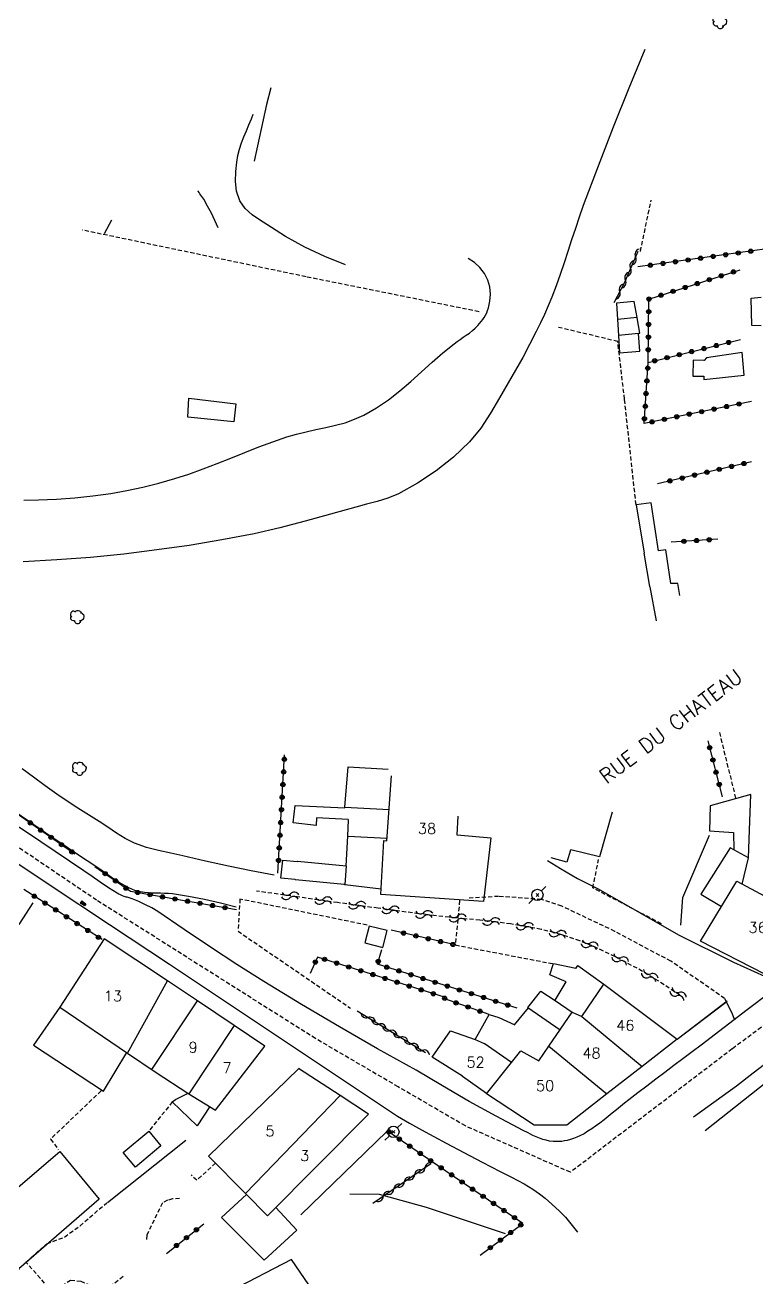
# Model space of a CAD drawing. Header units: millimetres. Extents: x 149000 to 150002, y 151999 to 153000.
# Drawn here: x 149777.9 to 149864.5, y 152375.5 to 152523.7 of the extents above; entities that cross this region are included whole.
import ezdxf
from ezdxf.enums import TextEntityAlignment as Align

# ---------------------------------------------------------------- set-up
doc = ezdxf.new("R2010")
doc.units = ezdxf.units.MM
doc.linetypes.add('DASHED', pattern=[0.75, 0.5, -0.25])
doc.layers.get('0').update_dxf_attribs({"linetype": 'CONTINUOUS'})
for name, color, linetype in [('W0001', 6, 'DASHED'), ('W0014', 7, 'CONTINUOUS'), ('W0017', 7, 'CONTINUOUS'), ('W0071', 7, 'CONTINUOUS'), ('w0101', 7, 'CONTINUOUS'), ('W0104', 1, 'CONTINUOUS'), ('W0112', 1, 'DASHED'), ('W0120', 7, 'CONTINUOUS'), ('w0211', 2, 'CONTINUOUS'), ('W0214', 2, 'CONTINUOUS'), ('w0300', 7, 'CONTINUOUS'), ('W0310', 3, 'CONTINUOUS'), ('w0323', 7, 'CONTINUOUS'), ('W0401', 7, 'CONTINUOUS'), ('W0473', 7, 'CONTINUOUS'), ('W0501', 5, 'DASHED'), ('W0510', 5, 'CONTINUOUS'), ('W0989', 7, 'CONTINUOUS'), ('W0991', 7, 'CONTINUOUS'), ('W1102', 7, 'CONTINUOUS')]:
    doc.layers.add(name, color=color, linetype=linetype)
doc.styles.get("Standard").update_dxf_attribs({"font": 'romans.shx', "width": 0.85})

# ---------------------------------------------------------------- blocks, each defined once
blk = doc.blocks.new('T401')
for p, q in [((-0.3, 0.3), (0, 0.3)), ((-0.3, -0.25), (-0.3, 0.3)), ((-0.3, 0.15), (0, 0.15)), ((-0.3, 0), (0, 0)), ((0, 0.3), (0, -0.25)), ((-0.3, -0.15), (0, -0.15)), ((-0.3, -0.25), (-0.3, -0.3)), ((-0.3, -0.3), (0, -0.3)), ((0, -0.3), (0, -0.25))]:
    blk.add_line(p, q)
blk = doc.blocks.new('T473')
for p, q in [((-0.166667, 0.166667), (0.166667, -0.166667)), ((-0.166667, -0.166667), (0.166667, 0.166667)), ((0.500001, 0.500001), (1.000002, 1.000002)), ((-1.000002, -1.000002), (-0.500001, -0.500001))]:
    blk.add_line(p, q)
blk.add_ellipse((0, 0), major_axis=(0.471405, 0.471405), ratio=1, start_param=5.4977871438, end_param=11.780972451)
blk = doc.blocks.new('T300')
for p, q in [((-0.8, 0.51), (-0.86, 0.34)), ((-0.86, 0.34), (-0.86, 0.17)), ((-0.86, 0.17), (-0.74, 0.06)), ((-0.69, 0.63), (-0.8, 0.51)), ((-0.8, -0.06), (-0.74, 0.06)), ((-0.74, 0.06), (-0.69, 0.11)), ((-0.57, 0.69), (-0.69, 0.63)), ((-0.46, 0.69), (-0.57, 0.69)), ((-0.29, 0.63), (-0.46, 0.69)), ((-0.29, 0.63), (-0.17, 0.74)), ((-0.23, 0.57), (-0.29, 0.63)), ((-0.17, 0.74), (-0.06, 0.8)), ((-0.06, 0.8), (0.06, 0.8)), ((0.06, 0.8), (0.23, 0.74)), ((0.23, 0.74), (0.34, 0.63)), ((0.34, 0.63), (0.4, 0.51)), ((0.46, 0.46), (0.34, 0.46)), ((0.4, 0.51), (0.4, 0.46)), ((0.57, 0.4), (0.46, 0.46)), ((0.57, 0.4), (0.69, 0.29)), ((0.69, 0.29), (0.74, 0.17)), ((0.74, 0.06), (0.69, -0.17)), ((0.74, 0.17), (0.74, 0.06)), ((-0.8, -0.17), (-0.8, -0.06)), ((-0.8, -0.23), (-0.8, -0.17)), ((-0.74, -0.34), (-0.8, -0.23)), ((-0.69, -0.4), (-0.74, -0.34)), ((-0.51, -0.46), (-0.69, -0.4)), ((-0.4, -0.46), (-0.51, -0.46)), ((-0.4, -0.46), (-0.34, -0.46)), ((-0.34, -0.46), (-0.34, -0.4)), ((-0.34, -0.51), (-0.34, -0.46)), ((-0.29, -0.63), (-0.34, -0.51)), ((-0.17, -0.74), (-0.29, -0.63)), ((-0.06, -0.8), (-0.17, -0.74)), ((0.06, -0.8), (-0.06, -0.8)), ((0.17, -0.74), (0.06, -0.8)), ((0.23, -0.69), (0.17, -0.74)), ((0.29, -0.46), (0.23, -0.46)), ((0.29, -0.63), (0.23, -0.69)), ((0.46, -0.4), (0.29, -0.46)), ((0.34, -0.51), (0.29, -0.63)), ((0.34, -0.51), (0.34, -0.46)), ((0.57, -0.34), (0.46, -0.4)), ((0.63, -0.29), (0.57, -0.34)), ((0.69, -0.17), (0.63, -0.29))]:
    blk.add_line(p, q)
blk = doc.blocks.new('t323o')
at = {"color": 0, "linetype": 'Continuous'}
for radius in [0.25, 0.15]:
    blk.add_circle((0, 0), radius, dxfattribs=at)
blk = doc.blocks.new('t310o')
at = {"color": 0, "linetype": 'Continuous'}
for centre, start, end in [((-0.5, 0.38), 216.8699, 323.1304), ((0.5, -0.37), 36.8699, 143.1303)]:
    blk.add_arc(centre, 0.625, start, end, dxfattribs=at)
blk = doc.blocks.new('t500o')
at = {"color": 0, "linetype": 'Continuous'}
for centre, start, end in [((-0.5, 0.625), 216.8699, 323.1301), ((0.5, -0.125), 36.8699, 143.1301), ((0.5, -0.625), 36.8699, 143.1301), ((-0.5, 0.125), 216.8699, 323.1301)]:
    blk.add_arc(centre, 0.625, start, end, dxfattribs=at)

msp = doc.modelspace()

# ---------------------------------------------------------------- linework, layer by layer
at = {"layer": 'W0001'}
for points in [[(149822.03, 152398.1), (149812.24, 152403.81), (149786.35, 152420.18), (149752.53, 152442.99), (149733.96, 152455.57), (149719.48, 152460.69), (149697.01, 152463.07), (149679.39, 152463.35), (149669.49, 152463.08)], [(149909.92, 152428.36), (149902.9, 152426.05), (149893.82, 152423.07), (149880.65, 152416.76), (149861.55, 152402.59), (149842.4, 152387.99), (149829.98, 152393.47), (149822.03, 152398.1)]]:
    msp.add_lwpolyline(points, dxfattribs=at)
at = {"layer": 'W0014'}
for points in [[(149737.3, 152450.83), (149740.63, 152448.65), (149743.95, 152446.46), (149747.27, 152444.27), (149750.59, 152442.08), (149758.13, 152437.08), (149765.67, 152432.07), (149773.21, 152427.06), (149780.75, 152422.04), (149787.86, 152417.32), (149794.96, 152412.6), (149802.07, 152407.87), (149809.18, 152403.14), (149812.37, 152401.02), (149815.56, 152398.89), (149818.75, 152396.76), (149821.94, 152394.63)], [(149793.61, 152418.83), (149792.88, 152419.26), (149792.12, 152419.65), (149791.36, 152420.01), (149790.57, 152420.34), (149790.46, 152420.39), (149790.34, 152420.42), (149790.22, 152420.46), (149790.1, 152420.49), (149789.98, 152420.52), (149789.86, 152420.55), (149789.74, 152420.59), (149789.62, 152420.63), (149789.41, 152420.71), (149789.19, 152420.81), (149788.98, 152420.91), (149788.77, 152421.02), (149787.76, 152421.63), (149786.78, 152422.3), (149785.81, 152422.98), (149784.84, 152423.65), (149783.15, 152424.79), (149781.46, 152425.93), (149779.76, 152427.07), (149778.07, 152428.21), (149776.38, 152429.35)], [(149824.16, 152400.07), (149819.6, 152402.6), (149815.07, 152405.19), (149810.58, 152407.85), (149806.13, 152410.57), (149802.96, 152412.57), (149799.81, 152414.62), (149796.7, 152416.71), (149793.61, 152418.84)], [(149862.05, 152398.22), (149864.03, 152399.77), (149866.02, 152401.31), (149868.01, 152402.84), (149870, 152404.38), (149871.99, 152405.92), (149873.97, 152407.47), (149875.96, 152409.01), (149877.98, 152410.52), (149879.61, 152411.72), (149881.25, 152412.92), (149882.92, 152414.09), (149884.63, 152415.2), (149885.77, 152415.89), (149886.92, 152416.56), (149888.09, 152417.22), (149889.27, 152417.86)], [(149866.04, 152409.27), (149863.31, 152407.19), (149860.58, 152405.12), (149857.86, 152403.04), (149856.79, 152402.23), (149855.71, 152401.42), (149854.64, 152400.61), (149853.57, 152399.8), (149852.5, 152398.99), (149851.43, 152398.18), (149850.37, 152397.37), (149849.3, 152396.55), (149848.81, 152396.16), (149848.32, 152395.77), (149847.84, 152395.38), (149847.36, 152394.98), (149846.87, 152394.59), (149846.38, 152394.2), (149845.88, 152393.82), (149845.38, 152393.45), (149844.93, 152393.14), (149844.48, 152392.84), (149844.01, 152392.55), (149843.53, 152392.29), (149843.16, 152392.13), (149842.78, 152391.98), (149842.4, 152391.86), (149842.01, 152391.76), (149841.7, 152391.7), (149841.39, 152391.65), (149841.08, 152391.63), (149840.77, 152391.63), (149840.35, 152391.65), (149839.94, 152391.69), (149839.54, 152391.77), (149839.13, 152391.87), (149838.53, 152392.09), (149837.96, 152392.35), (149837.39, 152392.65), (149836.83, 152392.94), (149833.61, 152394.63), (149830.43, 152396.38), (149827.28, 152398.2), (149824.16, 152400.07)], [(149856.95, 152394.55), (149862.05, 152398.22)], [(149821.94, 152394.63), (149823.37, 152393.82), (149824.8, 152393.02), (149826.24, 152392.23), (149827.69, 152391.45), (149829.81, 152390.32), (149831.95, 152389.2), (149834.09, 152388.1), (149835.44, 152387.42), (149836.95, 152386.62), (149837.95, 152385.98), (149838.74, 152385.43), (149839.42, 152384.91), (149840.22, 152384.23), (149841.12, 152383.39), (149841.81, 152382.67), (149843.25, 152380.91)]]:
    msp.add_lwpolyline(points, dxfattribs=at)
at = {"layer": 'W0017'}
for points in [[(149855.46, 152417.23), (149855.69, 152420.49), (149858.86, 152427.89)], [(149839.69, 152424.88), (149841.23, 152423.94), (149843.23, 152422.73), (149845.69, 152421.54), (149855.17, 152416.1), (149861.7, 152412.83), (149865.38, 152411.21), (149867.51, 152410.48)], [(149860.64, 152408.56), (149861.46, 152406.95), (149861.82, 152406.03)], [(149820.68, 152392.81), (149810.52, 152382.96)], [(149787.65, 152384.42), (149796.9, 152391.77)], [(149834.73, 152380.7), (149825.36, 152383.84), (149819.82, 152385.37), (149816.29, 152385.41)]]:
    msp.add_lwpolyline(points, dxfattribs=at)
at = {"layer": 'W0071'}
for points in [[(149851.19, 152520.82), (149849.3, 152516.23), (149847.46, 152511.63), (149845.67, 152507), (149843.93, 152502.35), (149843.45, 152501), (149842.99, 152499.65), (149842.55, 152498.29), (149842.11, 152496.93), (149841.66, 152495.57), (149841.2, 152494.21), (149840.72, 152492.86), (149840.21, 152491.53), (149839.79, 152490.5), (149839.33, 152489.48), (149838.86, 152488.47), (149838.37, 152487.47), (149837.58, 152485.93), (149836.77, 152484.4), (149835.92, 152482.89), (149835.05, 152481.4), (149834, 152479.6), (149832.95, 152477.79), (149831.8, 152476.03), (149830.46, 152474.41), (149828.56, 152472.6), (149826.51, 152470.97), (149824.33, 152469.52), (149822.05, 152468.25), (149820.82, 152467.73), (149819.55, 152467.35), (149818.27, 152467.03), (149817, 152466.69), (149814.02, 152465.84), (149811.03, 152465.01), (149808.02, 152464.23), (149804.99, 152463.54), (149801.16, 152462.8), (149797.32, 152462.16), (149793.46, 152461.61), (149789.59, 152461.13), (149785.62, 152460.74), (149781.65, 152460.44), (149777.67, 152460.2)], [(149777.74, 152467.51), (149779.48, 152467.53), (149781.62, 152467.62), (149783.76, 152467.78), (149785.89, 152468), (149788.02, 152468.31), (149789.93, 152468.65), (149791.83, 152469.06), (149793.72, 152469.53), (149795.59, 152470.06), (149797.27, 152470.6), (149798.94, 152471.2), (149800.6, 152471.83), (149802.24, 152472.49), (149803.88, 152473.15), (149805.53, 152473.8), (149807.19, 152474.42), (149808.87, 152474.99), (149810, 152475.33), (149811.14, 152475.6), (149812.3, 152475.85), (149813.45, 152476.09), (149814.6, 152476.36), (149815.75, 152476.67), (149816.88, 152477.07), (149817.97, 152477.56), (149819.46, 152478.41), (149820.88, 152479.38), (149822.23, 152480.43), (149823.53, 152481.55), (149824.79, 152482.68), (149826.05, 152483.82), (149827.33, 152484.94), (149828.64, 152486.01), (149829, 152486.27), (149829.36, 152486.53), (149829.73, 152486.77), (149830.09, 152487.02), (149830.46, 152487.28), (149830.81, 152487.56), (149831.14, 152487.85), (149831.46, 152488.17), (149831.66, 152488.4), (149831.85, 152488.64), (149832.03, 152488.88), (149832.2, 152489.13), (149832.36, 152489.4), (149832.5, 152489.67), (149832.61, 152489.96), (149832.71, 152490.25), (149832.87, 152491.06), (149832.94, 152491.89), (149832.87, 152492.73), (149832.63, 152493.54), (149832.23, 152494.33), (149831.69, 152495.03), (149831.04, 152495.63), (149830.29, 152496.09)], [(149777.21, 152417.32), (149778.86, 152419.87)]]:
    msp.add_lwpolyline(points, dxfattribs=at)
at = {"layer": 'w0101'}
for points in [[(149832.14, 152420.03), (149819.98, 152420.85), (149820.32, 152427.23), (149820.7, 152427.22), (149821.22, 152434.89)], [(149829.07, 152430.13), (149828.96, 152427.93), (149828.99, 152427.93), (149832.98, 152427.56), (149832.14, 152420.03)], [(149857.8, 152415.32), (149862.08, 152422.44), (149866.51, 152420.07)], [(149871.2, 152416.17), (149865.31, 152411.46), (149857.8, 152415.32)], [(149787.23, 152415.59), (149782, 152407.52), (149790.01, 152402.09)], [(149794.73, 152410.64), (149787.23, 152415.59)], [(149790.01, 152402.09), (149794.73, 152410.64)], [(149843.75, 152406.4), (149846.34, 152410.26), (149855.02, 152403.73)], [(149792.87, 152400.14), (149798.27, 152408.27)], [(149802.64, 152405.34), (149798.27, 152408.27)], [(149839.86, 152402.91), (149842.61, 152406.93), (149843.75, 152406.4)], [(149806.26, 152402.92), (149802.64, 152405.34)], [(149826.06, 152401.6), (149828.23, 152404.72), (149831.12, 152403.68)], [(149797.26, 152397.28), (149800.42, 152395.33), (149806.26, 152402.92)], [(149831.12, 152403.68), (149832.2, 152403.22)], [(149835.43, 152400.97), (149832.2, 152403.22)], [(149835.43, 152400.97), (149836.52, 152402.35), (149838.66, 152401.16)], [(149838.66, 152401.16), (149839.86, 152402.91)], [(149855.02, 152403.73), (149850.88, 152400.51)], [(149832.47, 152397.32), (149829.64, 152399.34), (149829.64, 152399.36), (149826.06, 152401.6)], [(149793.27, 152399.87), (149797.26, 152397.28)], [(149810.23, 152400.22), (149799.59, 152389.9), (149803.96, 152385.48)], [(149815.15, 152397.07), (149810.25, 152400.25)], [(149850.88, 152400.51), (149846.73, 152397.29), (149846.7, 152397.26)], [(149818.53, 152394.88), (149815.15, 152397.07)], [(149846.7, 152397.26), (149841.98, 152393.56), (149838.1, 152393.57), (149832.49, 152397.29), (149832.47, 152397.32)], [(149803.96, 152385.48), (149806.57, 152382.84), (149818.53, 152394.88)], [(149811.96, 152373.94), (149809.41, 152377.68), (149802.11, 152373.89)]]:
    msp.add_lwpolyline(points, dxfattribs=at)
at = {"layer": 'W0104'}
for points in [[(149864.98, 152488.12), (149863.87, 152488.15), (149863.77, 152491.42), (149864.95, 152491.52)], [(149850.3, 152489.12), (149847.99, 152488.87)], [(149850.46, 152487.24), (149848.1, 152487)], [(149855.36, 152456.21), (149855.11, 152457.65), (149854.3, 152457.66), (149853.69, 152461.61), (149852.84, 152461.51), (149851.94, 152467.19), (149850.17, 152466.97), (149851.13, 152461.23), (149851.1, 152461.23), (149851.76, 152457.28), (149851.79, 152457.25), (149852.55, 152453.24)], [(149820.01, 152421.48), (149815.7, 152421.99), (149815.64, 152422.02), (149809.89, 152422.57), (149809.86, 152422.62), (149808.13, 152422.78), (149808.39, 152424.9), (149810.08, 152424.77), (149810.1, 152424.8), (149815.88, 152424.25), (149816.08, 152427.75), (149816.08, 152427.78), (149816.16, 152429.65), (149816.13, 152429.73), (149812.36, 152429.91), (149812.32, 152429.01), (149809.61, 152429.32), (149809.85, 152431.38), (149815.71, 152431.12), (149815.71, 152431.18), (149816.12, 152435.95), (149820.83, 152435.67)], [(149863.48, 152425.18), (149863.59, 152428.46), (149863.75, 152432.7), (149858.92, 152431.33), (149858.84, 152428.37), (149861.69, 152428.17), (149861.74, 152426.15)], [(149815.71, 152431.18), (149820.95, 152430.89)], [(149847.34, 152430.58), (149845.86, 152425.3)], [(149816.08, 152427.75), (149820.72, 152427.52)], [(149845.86, 152425.3), (149842.45, 152426.13), (149842.42, 152426.1), (149841.97, 152424.69), (149840.14, 152425.21)], [(149862.73, 152422.09), (149863.48, 152425.18), (149861.32, 152426.39), (149857.85, 152420.88), (149860.27, 152419.42)], [(149815.88, 152424.25), (149815.7, 152421.99)], [(149831.12, 152403.68), (149832.81, 152406.65), (149833.95, 152406.29), (149835.81, 152405.43), (149835.79, 152405.43), (149837.44, 152407.45), (149837.38, 152407.47), (149838.89, 152409.4), (149840.58, 152408.33), (149840.59, 152408.35), (149841.89, 152410.54), (149839.95, 152411.36), (149840.42, 152412.69), (149843.03, 152412.12), (149843.03, 152412.09), (149843.27, 152412.44), (149846.34, 152410.26)], [(149798.27, 152408.27), (149794.73, 152410.64)], [(149840.58, 152408.33), (149842.61, 152406.93)], [(149782, 152407.52), (149778.88, 152403.02), (149787.16, 152397.59), (149789.91, 152402.16)], [(149837.38, 152407.47), (149841.18, 152404.84)], [(149790.01, 152402.09), (149793.27, 152399.87)], [(149799.73, 152395.76), (149798.23, 152393.47), (149795.31, 152396.33), (149795.69, 152396.62), (149797.18, 152397.33)], [(149807.56, 152383.83), (149810.02, 152381.15), (149806.18, 152377.6), (149801.12, 152382.65), (149804.08, 152385.36)]]:
    msp.add_lwpolyline(points, dxfattribs=at)
for points in [[(149850.61, 152485.12), (149850.46, 152487.24), (149850.63, 152487.27), (149850.3, 152489.09), (149850.3, 152489.12), (149849.94, 152491.02), (149847.87, 152490.8), (149848.1, 152487), (149848.1, 152486.97), (149848.19, 152484.93)], [(149862.74, 152484.96), (149858.52, 152484.36), (149858.22, 152484.04), (149858.19, 152484.01), (149856.92, 152484.05), (149856.89, 152482.17), (149858.17, 152482.16), (149858.17, 152482.11), (149858.17, 152481.78), (149862.95, 152482.3)], [(149802.57, 152476.76), (149797.14, 152477.31), (149797.28, 152479.59), (149802.81, 152478.91)], [(149820.71, 152416.58), (149818.6, 152417.12), (149818.09, 152415.12), (149820.2, 152414.58)], [(149793.97, 152391.11), (149790.96, 152388.6), (149789.51, 152390.34), (149792.53, 152392.85)], [(149786.67, 152384.8), (149777.17, 152376.58), (149777.17, 152376.49), (149765.14, 152366.52), (149760.68, 152372.1), (149772.36, 152382.17), (149772.36, 152382.2), (149782.01, 152390.45)]]:
    msp.add_lwpolyline(points, close=True, dxfattribs=at)
at = {"layer": 'W0112'}
for points in [[(149850.69, 152496.94), (149851.95, 152502.99)], [(149831.59, 152489.8), (149811.13, 152493.93), (149784.66, 152499.46)], [(149850.17, 152466.97), (149848.8, 152479.45), (149848.01, 152486.28), (149840.99, 152487.94)], [(149860.02, 152440.02), (149861.95, 152432.23)], [(149853.18, 152417.39), (149845.05, 152421.63), (149845.74, 152424.99)], [(149818.35, 152417.23), (149803.31, 152420.31), (149803.08, 152416.54)], [(149829.3, 152420.14), (149828.78, 152414.88)], [(149860.64, 152408.56), (149854.3, 152412.95), (149847.66, 152416.49), (149841.4, 152419.46), (149838.96, 152420.27), (149833.91, 152420.63), (149830.41, 152420.42)], [(149803.08, 152416.51), (149816.37, 152407.42)], [(149828.78, 152414.88), (149840.27, 152412.68)], [(149786.89, 152397.63), (149780.91, 152391.92), (149781.82, 152390.68)], [(149795.31, 152396.33), (149792.53, 152392.85)], [(149800.42, 152389.07), (149798.2, 152387.05), (149797.53, 152387.65)], [(149796.17, 152384.9), (149795.33, 152384.83), (149794.73, 152384.68), (149794.13, 152384.36), (149792.29, 152380.55), (149792.25, 152379.84)], [(149789.48, 152375.67), (149787.64, 152374.2), (149786.99, 152374.07), (149786.34, 152374.3), (149784.52, 152375.05), (149783.28, 152375.2), (149782.57, 152374.77), (149782.13, 152374.34), (149781.2, 152373.76), (149777.99, 152377.36), (149780.48, 152379.54), (149782.55, 152380.33), (149784.39, 152381.66), (149787.57, 152384.39)]]:
    msp.add_lwpolyline(points, dxfattribs=at)
at = {"layer": 'W0120'}
for points in [[(149855.02, 152403.73), (149860.94, 152408.28)], [(149855.02, 152403.73), (149860.73, 152408.08)], [(149871.2, 152403.08), (149858.34, 152392.91)]]:
    msp.add_lwpolyline(points, dxfattribs=at)
at = {"layer": 'w0211'}
msp.add_lwpolyline([(149815.79, 152495.36), (149813.36, 152496.32), (149810.99, 152497.43), (149808.7, 152498.69), (149806.49, 152500.1), (149805.63, 152500.67), (149804.74, 152501.28), (149803.93, 152502.02), (149803.31, 152502.93), (149802.92, 152504.05), (149802.78, 152505.22), (149802.82, 152506.37), (149802.94, 152507.5), (149803.07, 152508.27), (149803.26, 152509.03), (149803.5, 152509.77), (149803.77, 152510.5), (149804.07, 152511.21), (149804.37, 152511.92), (149804.67, 152512.63), (149804.88, 152513.17)], dxfattribs=at)
at = {"layer": 'W0214'}
msp.add_lwpolyline([(149800.74, 152499.74), (149800.35, 152500.6), (149799.93, 152501.45), (149799.49, 152502.28), (149799.02, 152503.1), (149798.92, 152503.27), (149798.81, 152503.43), (149798.7, 152503.59), (149798.58, 152503.75), (149798.47, 152503.91), (149798.35, 152504.07), (149798.34, 152504.09)], dxfattribs=at)
at = {"layer": 'w0300'}
for points in [[(149806.96, 152516.3), (149806.45, 152514.3), (149804.99, 152507.61)], [(149788.13, 152500.64), (149787.25, 152499)]]:
    msp.add_lwpolyline(points, dxfattribs=at)
at = {"layer": 'W0310'}
for points in [[(149850.39, 152496.91), (149848.75, 152493.19), (149847.54, 152490.86)], [(149817.18, 152407.08), (149825.25, 152402.18)], [(149825.89, 152389), (149819.03, 152384.28)]]:
    msp.add_lwpolyline(points, dxfattribs=at)
at = {"layer": 'w0323'}
for points in [[(149867.32, 152497.46), (149850.37, 152495.09)], [(149851.59, 152483.8), (149851.69, 152491.29), (149862.48, 152494.77)], [(149863.81, 152479.19), (149851.12, 152476.58), (149851.59, 152483.8), (149862.54, 152486.52)], [(149863.84, 152472.05), (149852.71, 152469.44)], [(149859.85, 152462.88), (149854.33, 152462.55)], [(149752.45, 152447.01), (149761.83, 152440.98), (149783.76, 152425.65)], [(149860.38, 152432.42), (149858.68, 152439.02)], [(149807.79, 152423.38), (149808.59, 152437.37)], [(149786.14, 152424.18), (149790.35, 152421.23), (149802.9, 152419.06)], [(149787.01, 152415.51), (149777.73, 152421.45)], [(149828.78, 152414.88), (149821.2, 152416.63)], [(149836.1, 152407.42), (149819.57, 152412.6), (149820.11, 152414.36)], [(149832.81, 152406.65), (149827.54, 152408.51), (149827.51, 152408.7), (149812.5, 152413.44), (149811.61, 152411.5)], [(149831.73, 152378.17), (149836.78, 152381.95), (149826.69, 152388.81), (149820.74, 152392.9)], [(149794.63, 152378.4), (149799.05, 152381.89)]]:
    msp.add_lwpolyline(points, dxfattribs=at)
at = {"layer": 'W0501'}
msp.add_lwpolyline([(149855.35, 152408.93), (149852.87, 152410.59), (149850.31, 152412.12), (149847.67, 152413.52), (149844.97, 152414.78), (149843.5, 152415.38), (149842, 152415.89), (149840.47, 152416.34), (149838.93, 152416.72), (149837.14, 152417.08), (149835.33, 152417.37), (149833.52, 152417.61), (149831.7, 152417.81), (149829.89, 152417.98), (149828.07, 152418.16), (149826.26, 152418.36), (149824.45, 152418.58), (149819.65, 152419.23), (149814.86, 152419.89), (149810.07, 152420.57), (149805.28, 152421.26)], dxfattribs=at)
at = {"layer": 'W0510'}
for points in [[(149807.35, 152423.13), (149804.64, 152423.65), (149801.94, 152424.21), (149799.25, 152424.8), (149796.56, 152425.42), (149795.12, 152425.74), (149793.68, 152426.05), (149792.24, 152426.43), (149790.85, 152426.93), (149789.74, 152427.48), (149788.7, 152428.12), (149787.68, 152428.81), (149786.66, 152429.47), (149785.39, 152430.27), (149784.13, 152431.07), (149782.87, 152431.89), (149781.63, 152432.73), (149780.25, 152433.71), (149778.89, 152434.72), (149777.54, 152435.73)], [(149776.32, 152430.92), (149778.54, 152429.4), (149780.76, 152427.88), (149782.25, 152426.88), (149783.73, 152425.87), (149785.23, 152424.88), (149786.72, 152423.88), (149787.56, 152423.31), (149788.39, 152422.72), (149789.24, 152422.16), (149790.14, 152421.67), (149790.48, 152421.52), (149790.83, 152421.38), (149791.18, 152421.28), (149791.55, 152421.19), (149792.02, 152421.12), (149792.49, 152421.07), (149792.97, 152421.05), (149793.45, 152421.05), (149793.92, 152421.04), (149794.4, 152421.03), (149794.87, 152421.01), (149795.35, 152420.96), (149797.24, 152420.67), (149799.13, 152420.31), (149801, 152419.88), (149802.85, 152419.39)]]:
    msp.add_lwpolyline(points, dxfattribs=at)
at = {"layer": 'W1102'}
for points in [[(149802.64, 152405.34), (149797.26, 152397.28)], [(149843.75, 152406.4), (149850.88, 152400.51)], [(149839.86, 152402.91), (149846.73, 152397.29)], [(149832.49, 152397.29), (149835.43, 152400.97)], [(149803.96, 152385.48), (149815.15, 152397.07)]]:
    msp.add_lwpolyline(points, dxfattribs=at)

# ---------------------------------------------------------------- block references
at = {"layer": 'w0300'}
for p in [(149860.13, 152524.06), (149784.11, 152453.67), (149784.36, 152435.72)]:
    msp.add_blockref('T300', p, dxfattribs=at)
at = {"layer": 'W0310'}
for p, rotation in [((149850.11, 152496.28), 246.1876156457753), ((149849.51, 152494.91), 246.1876156457753), ((149848.9, 152493.53), 246.1876156457753), ((149848.23, 152492.19), 242.3696945834455), ((149818.46, 152406.3), 328.7229273744722), ((149819.74, 152405.52), 328.7229273744722), ((149821.03, 152404.74), 328.7229273744722), ((149822.31, 152403.97), 328.7229273744722), ((149823.59, 152403.19), 328.7229273744722), ((149824.87, 152402.41), 328.7229273744722), ((149825.21, 152388.53), 214.495411339027), ((149822.74, 152386.83), 214.495411339027), ((149823.97, 152387.68), 214.495411339027), ((149821.5, 152385.98), 214.495411339027), ((149820.26, 152385.13), 214.495411339027)]:
    msp.add_blockref('t310o', p, dxfattribs=dict(at, rotation=rotation))
at = {"layer": 'w0323'}
for p, rotation in [((149863.74, 152496.96), 187.9444744140188), ((149853.35, 152495.51), 187.9444744140188), ((149854.83, 152495.71), 187.9444744140188), ((149856.32, 152495.92), 187.9444744140188), ((149857.8, 152496.13), 187.9444744140188), ((149859.29, 152496.34), 187.9444744140188), ((149860.77, 152496.54), 187.9444744140188), ((149862.26, 152496.75), 187.9444744140188), ((149851.86, 152495.3), 187.9444744140188), ((149860.26, 152494.05), 17.83727381768045), ((149861.69, 152494.51), 17.83727381768045), ((149855.98, 152492.67), 17.83727381768045), ((149857.41, 152493.13), 17.83727381768045), ((149858.84, 152493.59), 17.83727381768045), ((149851.7, 152491.29), 17.83727381768045), ((149853.12, 152491.75), 17.83727381768045), ((149854.55, 152492.21), 17.83727381768045), ((149851.67, 152489.8), 89.24313420980485), ((149851.65, 152488.3), 89.24313420980485), ((149851.63, 152486.8), 89.24313420980485), ((149851.61, 152485.3), 89.24313420980485), ((149856.75, 152485.08), 13.93768925605983), ((149858.21, 152485.44), 13.93768925605983), ((149859.66, 152485.8), 13.93768925605983), ((149861.12, 152486.16), 13.93768925605983), ((149852.38, 152484), 13.93768925605983), ((149853.84, 152484.36), 13.93768925605983), ((149855.29, 152484.72), 13.93768925605983), ((149851.55, 152483.12), 86.27547444019034), ((149851.45, 152481.62), 86.27547444019034), ((149851.35, 152480.12), 86.27547444019034), ((149851.26, 152478.62), 86.27547444019034), ((149856.46, 152477.68), 191.6136236393538), ((149857.93, 152477.98), 191.6136236393538), ((149859.4, 152478.28), 191.6136236393538), ((149860.87, 152478.58), 191.6136236393538), ((149862.34, 152478.88), 191.6136236393538), ((149851.16, 152477.13), 86.27547444019034), ((149852.05, 152476.77), 191.6136236393538), ((149853.52, 152477.07), 191.6136236393538), ((149854.99, 152477.37), 191.6136236393538), ((149862.93, 152471.84), 193.2138492420129), ((149857.09, 152470.47), 193.2138492420129), ((149858.55, 152470.81), 193.2138492420129), ((149860.01, 152471.15), 193.2138492420129), ((149861.47, 152471.5), 193.2138492420129), ((149854.17, 152469.78), 193.2138492420129), ((149855.63, 152470.12), 193.2138492420129), ((149858.83, 152462.82), 183.4123323312276), ((149855.83, 152462.64), 183.4123323312276), ((149857.33, 152462.73), 183.4123323312276), ((149858.88, 152438.23), 104.4923558627449), ((149808.56, 152436.86), 86.7277628988585), ((149859.26, 152436.77), 104.4923558627449), ((149808.48, 152435.36), 86.7277628988585), ((149859.63, 152435.32), 104.4923558627449), ((149808.39, 152433.86), 86.7277628988585), ((149860.01, 152433.87), 104.4923558627449), ((149808.3, 152432.36), 86.7277628988585), ((149808.22, 152430.87), 86.7277628988585), ((149778.51, 152429.32), 325.0472727402606), ((149808.13, 152429.37), 86.7277628988585), ((149779.74, 152428.46), 325.0472727402606), ((149780.97, 152427.61), 325.0472727402606), ((149808.05, 152427.87), 86.7277628988585), ((149782.2, 152426.75), 325.0472727402606), ((149783.43, 152425.89), 325.0472727402606), ((149807.96, 152426.37), 86.7277628988585), ((149807.88, 152424.88), 86.7277628988585), ((149787.37, 152423.32), 324.9394518632509), ((149788.6, 152422.46), 324.9394518632509), ((149789.83, 152421.6), 324.9394518632509), ((149778.99, 152420.65), 147.3681482465695), ((149780.25, 152419.84), 147.3681482465695), ((149791.2, 152421.09), 350.1650179521), ((149792.68, 152420.83), 350.1650179521), ((149794.15, 152420.57), 350.1650179521), ((149795.63, 152420.32), 350.1650179521), ((149797.11, 152420.06), 350.1650179521), ((149798.59, 152419.81), 350.1650179521), ((149781.52, 152419.03), 147.3681482465695), ((149800.07, 152419.55), 350.1650179521), ((149801.54, 152419.29), 350.1650179521), ((149782.78, 152418.22), 147.3681482465695), ((149784.04, 152417.41), 147.3681482465695), ((149785.31, 152416.6), 147.3681482465695), ((149786.57, 152415.79), 147.3681482465695), ((149822.66, 152416.29), 167.0368331769239), ((149824.12, 152415.95), 167.0368331769239), ((149825.58, 152415.62), 167.0368331769239), ((149827.04, 152415.28), 167.0368331769239), ((149828.5, 152414.94), 167.0368331769239), ((149812.23, 152412.86), 245.4230880494227), ((149813.32, 152413.18), 162.4568989790872), ((149814.75, 152412.73), 162.4568989790872), ((149819.67, 152412.93), 73.09192021248083), ((149816.18, 152412.28), 162.4568989790872), ((149817.61, 152411.83), 162.4568989790872), ((149819.04, 152411.38), 162.4568989790872), ((149820.47, 152410.92), 162.4568989790872), ((149820.68, 152412.25), 162.6130278230928), ((149822.11, 152411.81), 162.6130278230928), ((149823.54, 152411.36), 162.6130278230928), ((149824.97, 152410.91), 162.6130278230928), ((149821.9, 152410.47), 162.4568989790872), ((149823.33, 152410.02), 162.4568989790872), ((149824.76, 152409.57), 162.4568989790872), ((149826.4, 152410.46), 162.6130278230928), ((149827.84, 152410.01), 162.6130278230928), ((149829.27, 152409.56), 162.6130278230928), ((149826.19, 152409.11), 162.4568989790872), ((149827.53, 152408.58), 97.45705513884216), ((149828.88, 152408.03), 160.6247973876849), ((149830.7, 152409.12), 162.6130278230928), ((149832.13, 152408.67), 162.6130278230928), ((149833.56, 152408.22), 162.6130278230928), ((149830.3, 152407.54), 160.6247973876849), ((149831.71, 152407.04), 160.6247973876849), ((149834.99, 152407.77), 162.6130278230928), ((149820.93, 152392.77), 145.4935201232552), ((149822.17, 152391.92), 145.4935201232552), ((149823.4, 152391.07), 145.4935201232552), ((149824.64, 152390.22), 145.4935201232552), ((149825.87, 152389.37), 145.4935201232552), ((149827.11, 152388.52), 145.760380753494), ((149828.35, 152387.68), 145.760380753494), ((149829.59, 152386.84), 145.760380753494), ((149830.83, 152385.99), 145.760380753494), ((149832.07, 152385.15), 145.760380753494), ((149833.31, 152384.31), 145.760380753494), ((149834.55, 152383.46), 145.760380753494), ((149798.16, 152381.19), 38.28802303006828), ((149835.79, 152382.62), 145.760380753494), ((149836.53, 152381.76), 36.79724492890038), ((149796.99, 152380.26), 38.28802303006828), ((149834.13, 152379.96), 36.79724492890038), ((149835.33, 152380.86), 36.79724492890038), ((149795.81, 152379.33), 38.28802303006828), ((149832.93, 152379.07), 36.79724492890038)]:
    msp.add_blockref('t323o', p, dxfattribs=dict(at, rotation=rotation))
at = {"layer": 'W0401', "rotation": 236.3915804014214}
msp.add_blockref('T401', (149784.67, 152419.67), dxfattribs=at)
at = {"layer": 'W0473'}
for p in [(149838.5, 152420.8), (149821.46, 152392.78)]:
    msp.add_blockref('T473', p, dxfattribs=at)
at = {"layer": 'W0501'}
for p, rotation in [((149809.24, 152420.69), 171.8214347306661), ((149813.2, 152420.13), 171.9751153493767), ((149817.16, 152419.58), 172.1288014360929), ((149821.12, 152419.03), 172.2824929901814), ((149825.09, 152418.5), 172.941625709935), ((149829.06, 152418.07), 174.3819369375642), ((149833.04, 152417.66), 173.7551460819687), ((149837, 152417.1), 170.8239438157508), ((149840.9, 152416.22), 163.7198509026006), ((149844.67, 152414.9), 157.9556789782579), ((149848.29, 152413.19), 152.0425392206771), ((149851.78, 152411.24), 149.1356175396512), ((149855.14, 152409.07), 146.2286978667785)]:
    msp.add_blockref('t500o', p, dxfattribs=dict(at, rotation=rotation))

# ---------------------------------------------------------------- texts
at = {"layer": 'W0989'}
msp.add_text('RUE DU CHATEAU', height=1.75, rotation=37.3185, dxfattribs=at).set_placement((149846.67, 152433.86))
at = {"layer": 'W0991'}
for s, p in [('38', (149825.44, 152428.65)), ('36', (149864.54, 152416.95)), ('13', (149788.29, 152408.84)), ('46', (149848.9, 152405.38)), ('9', (149797.77, 152402.78)), ('48', (149844.9, 152402.09)), ('7', (149801.79, 152400.34)), ('52', (149831.19, 152401.01)), ('50', (149839.41, 152398.23)), ('5', (149806.87, 152392.87)), ('3', (149810.96, 152389.96))]:
    msp.add_text(s, height=1.25, dxfattribs=at).set_placement(p, align=Align.MIDDLE_CENTER)

doc.saveas('drawing.dxf')
